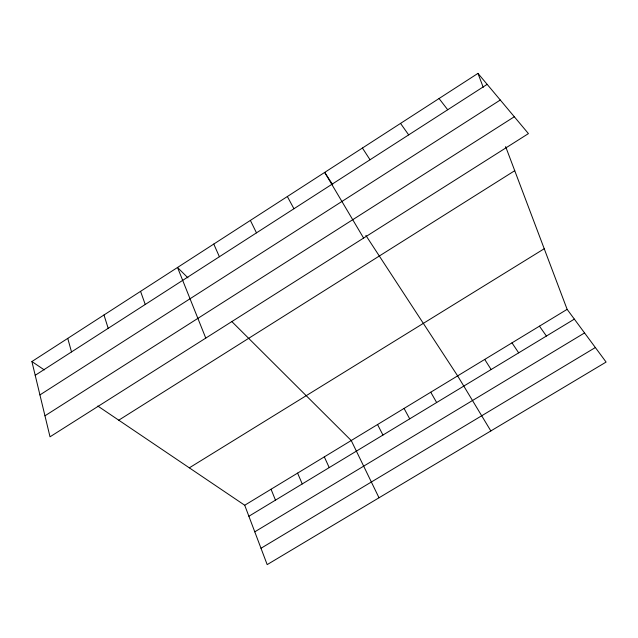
<?xml version="1.0" encoding="UTF-8"?>
<svg xmlns="http://www.w3.org/2000/svg" width="638" height="638" viewBox="0 0 638 638"><rect width="100%" height="100%" fill="white"/><g stroke="black" fill="none" stroke-linecap="round" stroke-linejoin="round"><path stroke-width="0.96" d="M31.9 361.547L477.966 73.386L528.431 133.605L50.019 436.815L31.9 361.547L44.293 369.912M35.21 375.303L487.161 84.36M39.931 394.914L500.28 100.022M44.963 415.809L514.308 116.754M118.748 420.187L514.738 170.697M189.327 467.837L544.23 248.74M97.789 406.031L244.713 505.24L567.134 309.35L505.631 146.596M248.884 516.254L574.352 319.12M254.777 531.829L584.56 332.932M260.998 548.265L595.358 347.535M187.963 277.873L177.523 267.474L205.771 338.1M231.817 321.56L351.235 440.523L379.004 497.784M439.056 98.523L447.709 109.752M567.134 309.35L606.1 362.065L267.178 564.614L244.713 505.24M400.544 123.405L408.671 134.889M539.461 326.162L546.407 336.043M511.987 342.853L518.67 352.846M332.725 184.693L324.694 172.404L363.604 238.07M365.869 235.422L457.637 375.878L490.845 430.945M362.424 148.024L370.032 159.763M484.713 359.425L491.132 369.522M430.754 392.211L436.655 402.522M404.061 408.432L409.708 418.847M287.347 196.528L293.943 208.746M377.552 424.533L382.952 435.052M250.375 220.413L256.476 232.862M324.319 456.88L329.216 467.598M213.77 244.059L219.392 256.739M297.595 473.117L302.245 483.939M271.062 489.234L275.464 500.152M477.966 73.386L483.237 87.334M140.559 291.351L145.241 304.47M103.978 314.989L108.189 328.323M67.756 338.387L71.512 351.937"/></g></svg>
